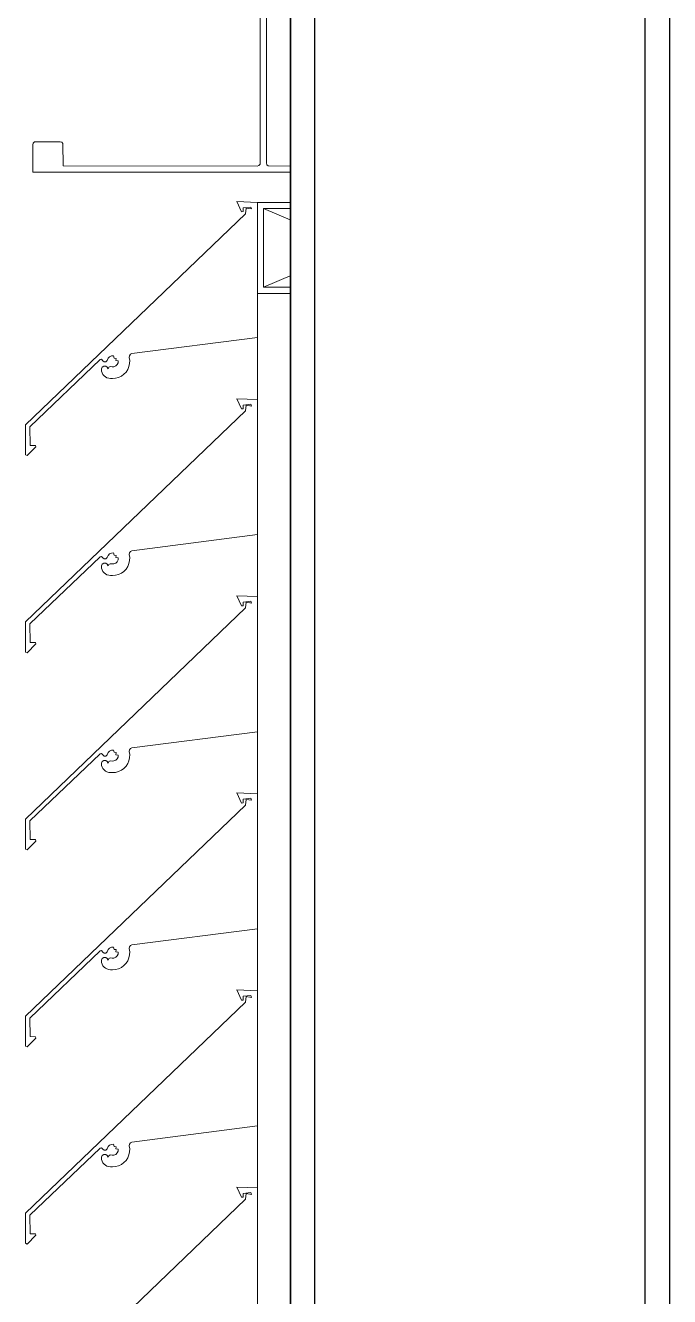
# Model space of a CAD drawing. Header units: millimetres. Extents: x -220592 to 404889, y -217665 to 38245.
# Drawn here: x 27678.1 to 27890.5, y -38040.1 to -37620.9 of the extents above; entities that cross this region are included whole.
import ezdxf

# ---------------------------------------------------------------- set-up
doc = ezdxf.new("R2010")
doc.units = ezdxf.units.MM
doc.set_wipeout_variables(frame=1)
doc.linetypes.add('XKITLINE00', pattern=[0])
for name, color, linetype in [('000 - 0_HIDE_OBJ_FRAMING_DEF_SUB_1', 7, 'Continuous'), ('000 - STRUCTURE_STEEL_FRAMING_SUB_COLOR_1', 7, 'Continuous'), ('000 - STRUCTURE_STEEL_FRAMING_SUB_COLOR_2', 7, 'Continuous'), ('000 - STRUCTURE_STEEL_FRAMING_WIPEOUT_', 7, 'Continuous')]:
    doc.layers.add(name, color=color, linetype=linetype)
doc.layers.add('Part', color=7, linetype='Continuous', lineweight=0)

# ---------------------------------------------------------------- blocks, each defined once
blk = doc.blocks.new('*A14059')
at = {"layer": 'Part', "color": 7, "linetype": 'XKITLINE00', "lineweight": 0}
for p, q in [((-172.298652, 137.756135), (-172.298652, 138.056135)), ((-171.648652, 138.056135), (-172.298652, 138.056135)), ((-171.648652, 137.756135), (-171.648652, 138.056135)), ((-172.278652, 137.776135), (-171.668652, 138.036135)), ((-172.278652, 138.036135), (-171.668652, 137.776135)), ((-172.278652, 137.776135), (-172.278652, 138.036135)), ((-172.278652, 138.036135), (-171.668652, 138.036135)), ((-171.668652, 138.036135), (-171.668652, 137.776135)), ((-172.298652, 137.756135), (-171.648652, 137.756135)), ((-171.668652, 137.776135), (-172.278652, 137.776135))]:
    blk.add_line(p, q, dxfattribs=at)
blk = doc.blocks.new('*A14060')
at = {"layer": 'Part', "color": 7, "linetype": 'XKITLINE00', "lineweight": 0}
for p, q in [((-172.298462, 138.056123), (-172.366148, 138.058745)), ((-172.366148, 138.058745), (-172.350613, 138.025258)), ((-172.298455, 137.610453), (-172.298462, 138.056123)), ((-172.338255, 138.018789), (-173.063377, 137.322543)), ((-172.350613, 138.025258), (-172.34549, 138.02567)), ((-172.34549, 138.02567), (-172.345361, 138.037861)), ((-172.345361, 138.037861), (-172.320378, 138.041001)), ((-172.335358, 138.037332), (-172.338255, 138.018789)), ((-172.335358, 138.037332), (-172.318342, 138.034428)), ((-172.320378, 138.041001), (-172.318342, 138.034428)), ((-172.712461, 137.557423), (-172.298455, 137.610453)), ((-172.790857, 137.542126), (-172.78619, 137.546913)), ((-172.78619, 137.546913), (-172.780114, 137.549703)), ((-172.780114, 137.549703), (-172.773442, 137.550125)), ((-172.773442, 137.550125), (-172.77112, 137.542735)), ((-172.720912, 137.545159), (-172.720672, 137.550681)), ((-172.720672, 137.550681), (-172.717536, 137.555233)), ((-172.717536, 137.555233), (-172.712461, 137.557423)), ((-173.048341, 137.316176), (-172.817326, 137.537579)), ((-172.817326, 137.537579), (-172.812166, 137.538671)), ((-172.810019, 137.512761), (-172.812659, 137.507287)), ((-172.812659, 137.507287), (-172.812163, 137.499517)), ((-172.812166, 137.538671), (-172.808512, 137.534044)), ((-172.804875, 137.515998), (-172.810019, 137.512761)), ((-172.808512, 137.534044), (-172.804048, 137.53019)), ((-172.798797, 137.51601), (-172.804875, 137.515998)), ((-172.804048, 137.53019), (-172.798154, 137.530396)), ((-172.793641, 137.512792), (-172.798797, 137.51601)), ((-172.798154, 137.530396), (-172.793971, 137.534553)), ((-172.793971, 137.534553), (-172.790857, 137.542126)), ((-172.790699, 137.50732), (-172.793641, 137.512792)), ((-172.788669, 137.512301), (-172.790699, 137.50732)), ((-172.783858, 137.514708), (-172.788669, 137.512301)), ((-172.77794, 137.513803), (-172.783858, 137.514708)), ((-172.77144, 137.514147), (-172.77794, 137.513803)), ((-172.765472, 137.516745), (-172.77144, 137.514147)), ((-172.77112, 137.542735), (-172.763955, 137.541791)), ((-172.76079, 137.521267), (-172.765472, 137.516745)), ((-172.763955, 137.541791), (-172.765124, 137.534731)), ((-172.765124, 137.534731), (-172.757418, 137.533625)), ((-172.757988, 137.527141), (-172.76079, 137.521267)), ((-172.757418, 137.533625), (-172.757988, 137.527141)), ((-172.731662, 137.49681), (-172.726022, 137.50536)), ((-172.726022, 137.50536), (-172.722024, 137.51479)), ((-172.722024, 137.51479), (-172.719801, 137.524789)), ((-172.719426, 137.535025), (-172.720912, 137.545159)), ((-172.719801, 137.524789), (-172.719426, 137.535025)), ((-172.812163, 137.499517), (-172.810428, 137.494021)), ((-172.810428, 137.494021), (-172.807674, 137.488958)), ((-172.807674, 137.488958), (-172.804002, 137.484515)), ((-172.804002, 137.484515), (-172.799549, 137.480857)), ((-172.799549, 137.480857), (-172.794479, 137.478117)), ((-172.794479, 137.478117), (-172.788978, 137.476398)), ((-172.788978, 137.476398), (-172.78325, 137.475762)), ((-172.78325, 137.475762), (-172.776451, 137.475664)), ((-172.776451, 137.475664), (-172.766238, 137.476449)), ((-172.766238, 137.476449), (-172.756337, 137.479072)), ((-172.756337, 137.479072), (-172.747074, 137.483445)), ((-172.747074, 137.483445), (-172.738758, 137.489423)), ((-172.738758, 137.489423), (-172.731662, 137.49681)), ((-173.063377, 137.322543), (-173.062824, 137.223392)), ((-173.047999, 137.25483), (-173.048341, 137.316176)), ((-173.030579, 137.254733), (-173.047999, 137.25483)), ((-173.029494, 137.249812), (-173.030579, 137.254733)), ((-173.062824, 137.223392), (-173.058143, 137.220923)), ((-173.058143, 137.220923), (-173.029494, 137.249812))]:
    blk.add_line(p, q, dxfattribs=at)
blk = doc.blocks.new('*A14078')
at = {"layer": 'Part', "color": 7, "linetype": 'XKITLINE00', "lineweight": 0}
for p, q in [((-171.648937, 139.40603), (-171.648981, 139.15603)), ((-171.628937, 139.406027), (-171.648937, 139.40603)), ((-171.628982, 139.146027), (-171.628937, 139.406027)), ((-171.648981, 139.15603), (-173.03898, 139.156273)), ((-173.03898, 139.156273), (-173.038236, 139.062446)), ((-171.635157, 139.136789), (-171.630669, 139.140471)), ((-171.630669, 139.140471), (-171.628982, 139.146027)), ((-172.938996, 139.066255), (-172.938984, 139.136255)), ((-172.938984, 139.136255), (-172.295157, 139.135382)), ((-172.295157, 139.135382), (-172.29067, 139.131698)), ((-172.29067, 139.131698), (-172.288986, 139.126142)), ((-172.288986, 139.126142), (-172.289912, 138.182315)), ((-172.26915, 138.186138), (-172.268986, 139.126138)), ((-172.268986, 139.126138), (-172.268224, 139.129965)), ((-172.268224, 139.129965), (-172.26454, 139.134452)), ((-172.26454, 139.134452), (-172.258984, 139.136137)), ((-172.258984, 139.136137), (-171.635157, 139.136789)), ((-173.038236, 139.062446), (-173.034553, 139.057957)), ((-173.034553, 139.057957), (-173.028998, 139.056271)), ((-173.028998, 139.056271), (-172.945171, 139.057018)), ((-172.945171, 139.057018), (-172.940682, 139.0607)), ((-172.940682, 139.0607), (-172.938996, 139.066255)), ((-173.039139, 138.246273), (-173.039155, 138.156273)), ((-173.037453, 138.251828), (-173.039139, 138.246273)), ((-173.032965, 138.25551), (-173.037453, 138.251828)), ((-172.949138, 138.256257), (-173.032965, 138.25551)), ((-172.943582, 138.254571), (-172.949138, 138.256257)), ((-172.9399, 138.250082), (-172.943582, 138.254571)), ((-172.939152, 138.176255), (-172.9399, 138.250082)), ((-172.299152, 138.176144), (-172.939152, 138.176255)), ((-172.293596, 138.177828), (-172.299152, 138.176144)), ((-172.289912, 138.182315), (-172.293596, 138.177828)), ((-172.267465, 138.180582), (-172.26915, 138.186138)), ((-172.262978, 138.176899), (-172.267465, 138.180582)), ((-171.639152, 138.176028), (-172.262978, 138.176899)), ((-171.633596, 138.174342), (-171.639152, 138.176028)), ((-171.629914, 138.169854), (-171.633596, 138.174342)), ((-173.039155, 138.156273), (-171.649155, 138.15603)), ((-171.649155, 138.15603), (-171.649199, 137.90603)), ((-171.629199, 137.906027), (-171.629914, 138.169854)), ((-171.649199, 137.90603), (-171.629199, 137.906027))]:
    blk.add_line(p, q, dxfattribs=at)
blk = doc.blocks.new('*A14079')
at = {"layer": 'Part', "color": 7, "linetype": 'XKITLINE00', "lineweight": 0}
for p, q in [((-171.648652, 124.556249), (-171.648652, 137.756135)), ((-172.298652, 137.406131), (-172.298652, 137.610427)), ((-172.298652, 136.756131), (-172.298652, 136.960427)), ((-172.298652, 136.106131), (-172.298652, 136.310427)), ((-172.298652, 135.456131), (-172.298652, 135.660427)), ((-172.298652, 134.806131), (-172.298652, 135.010427))]:
    blk.add_line(p, q, dxfattribs=at)
blk = doc.blocks.new('*A14206')
at = {"layer": 'Part', "color": 7, "linetype": 'XKITLINE00', "lineweight": 0}
for p, q in [((-172.298462, 134.806123), (-172.366148, 134.808745)), ((-172.366148, 134.808745), (-172.350613, 134.775258)), ((-172.34549, 134.77567), (-172.345361, 134.787861)), ((-172.345361, 134.787861), (-172.320378, 134.791001)), ((-172.335358, 134.787332), (-172.338255, 134.768789)), ((-172.335358, 134.787332), (-172.318342, 134.784428)), ((-172.320378, 134.791001), (-172.318342, 134.784428)), ((-172.298455, 134.360453), (-172.298462, 134.806123)), ((-172.338255, 134.768789), (-173.063377, 134.072543)), ((-172.350613, 134.775258), (-172.34549, 134.77567)), ((-172.712461, 134.307423), (-172.298455, 134.360453)), ((-173.048341, 134.066176), (-172.817326, 134.287579)), ((-172.817326, 134.287579), (-172.812166, 134.288671)), ((-172.812166, 134.288671), (-172.808512, 134.284044)), ((-172.808512, 134.284044), (-172.804048, 134.28019)), ((-172.804048, 134.28019), (-172.798154, 134.280396)), ((-172.798154, 134.280396), (-172.793971, 134.284553)), ((-172.793971, 134.284553), (-172.790857, 134.292126)), ((-172.790857, 134.292126), (-172.78619, 134.296913)), ((-172.78619, 134.296913), (-172.780114, 134.299703)), ((-172.780114, 134.299703), (-172.773442, 134.300125)), ((-172.773442, 134.300125), (-172.77112, 134.292735)), ((-172.77112, 134.292735), (-172.763955, 134.291791)), ((-172.763955, 134.291791), (-172.765124, 134.284731)), ((-172.765124, 134.284731), (-172.757418, 134.283625)), ((-172.757988, 134.277141), (-172.76079, 134.271267)), ((-172.757418, 134.283625), (-172.757988, 134.277141)), ((-172.720912, 134.295159), (-172.720672, 134.300681)), ((-172.719426, 134.285025), (-172.720912, 134.295159)), ((-172.720672, 134.300681), (-172.717536, 134.305233)), ((-172.719801, 134.274789), (-172.719426, 134.285025)), ((-172.717536, 134.305233), (-172.712461, 134.307423)), ((-172.810019, 134.262761), (-172.812659, 134.257287)), ((-172.812659, 134.257287), (-172.812163, 134.249517)), ((-172.812163, 134.249517), (-172.810428, 134.244021)), ((-172.810428, 134.244021), (-172.807674, 134.238958)), ((-172.804875, 134.265998), (-172.810019, 134.262761)), ((-172.807674, 134.238958), (-172.804002, 134.234515)), ((-172.798797, 134.26601), (-172.804875, 134.265998)), ((-172.804002, 134.234515), (-172.799549, 134.230857)), ((-172.793641, 134.262792), (-172.798797, 134.26601)), ((-172.790699, 134.25732), (-172.793641, 134.262792)), ((-172.788669, 134.262301), (-172.790699, 134.25732)), ((-172.783858, 134.264708), (-172.788669, 134.262301)), ((-172.77794, 134.263803), (-172.783858, 134.264708)), ((-172.77144, 134.264147), (-172.77794, 134.263803)), ((-172.765472, 134.266745), (-172.77144, 134.264147)), ((-172.76079, 134.271267), (-172.765472, 134.266745)), ((-172.747074, 134.233445), (-172.738758, 134.239423)), ((-172.738758, 134.239423), (-172.731662, 134.24681)), ((-172.731662, 134.24681), (-172.726022, 134.25536)), ((-172.726022, 134.25536), (-172.722024, 134.26479)), ((-172.722024, 134.26479), (-172.719801, 134.274789)), ((-172.799549, 134.230857), (-172.794479, 134.228117)), ((-172.794479, 134.228117), (-172.788978, 134.226398)), ((-172.788978, 134.226398), (-172.78325, 134.225762)), ((-172.78325, 134.225762), (-172.776451, 134.225664)), ((-172.776451, 134.225664), (-172.766238, 134.226449)), ((-172.766238, 134.226449), (-172.756337, 134.229072)), ((-172.756337, 134.229072), (-172.747074, 134.233445)), ((-173.063377, 134.072543), (-173.062824, 133.973392)), ((-173.047999, 134.00483), (-173.048341, 134.066176)), ((-173.058143, 133.970923), (-173.029494, 133.999812)), ((-173.030579, 134.004733), (-173.047999, 134.00483)), ((-173.029494, 133.999812), (-173.030579, 134.004733)), ((-173.062824, 133.973392), (-173.058143, 133.970923))]:
    blk.add_line(p, q, dxfattribs=at)
blk = doc.blocks.new('*A14207')
at = {"layer": 'Part', "color": 7, "linetype": 'XKITLINE00', "lineweight": 0}
for p, q in [((-172.298462, 135.456123), (-172.366148, 135.458745)), ((-172.366148, 135.458745), (-172.350613, 135.425258)), ((-172.298455, 135.010453), (-172.298462, 135.456123)), ((-172.338255, 135.418789), (-173.063377, 134.722543)), ((-172.350613, 135.425258), (-172.34549, 135.42567)), ((-172.34549, 135.42567), (-172.345361, 135.437861)), ((-172.345361, 135.437861), (-172.320378, 135.441001)), ((-172.335358, 135.437332), (-172.338255, 135.418789)), ((-172.335358, 135.437332), (-172.318342, 135.434428)), ((-172.320378, 135.441001), (-172.318342, 135.434428)), ((-172.712461, 134.957423), (-172.298455, 135.010453)), ((-172.790857, 134.942126), (-172.78619, 134.946913)), ((-172.78619, 134.946913), (-172.780114, 134.949703)), ((-172.780114, 134.949703), (-172.773442, 134.950125)), ((-172.773442, 134.950125), (-172.77112, 134.942735)), ((-172.720912, 134.945159), (-172.720672, 134.950681)), ((-172.720672, 134.950681), (-172.717536, 134.955233)), ((-172.717536, 134.955233), (-172.712461, 134.957423)), ((-173.048341, 134.716176), (-172.817326, 134.937579)), ((-172.817326, 134.937579), (-172.812166, 134.938671)), ((-172.810019, 134.912761), (-172.812659, 134.907287)), ((-172.812659, 134.907287), (-172.812163, 134.899517)), ((-172.812166, 134.938671), (-172.808512, 134.934044)), ((-172.804875, 134.915998), (-172.810019, 134.912761)), ((-172.808512, 134.934044), (-172.804048, 134.93019)), ((-172.798797, 134.91601), (-172.804875, 134.915998)), ((-172.804048, 134.93019), (-172.798154, 134.930396)), ((-172.793641, 134.912792), (-172.798797, 134.91601)), ((-172.798154, 134.930396), (-172.793971, 134.934553)), ((-172.793971, 134.934553), (-172.790857, 134.942126)), ((-172.790699, 134.90732), (-172.793641, 134.912792)), ((-172.788669, 134.912301), (-172.790699, 134.90732)), ((-172.783858, 134.914708), (-172.788669, 134.912301)), ((-172.77794, 134.913803), (-172.783858, 134.914708)), ((-172.77144, 134.914147), (-172.77794, 134.913803)), ((-172.765472, 134.916745), (-172.77144, 134.914147)), ((-172.77112, 134.942735), (-172.763955, 134.941791)), ((-172.76079, 134.921267), (-172.765472, 134.916745)), ((-172.763955, 134.941791), (-172.765124, 134.934731)), ((-172.765124, 134.934731), (-172.757418, 134.933625)), ((-172.757988, 134.927141), (-172.76079, 134.921267)), ((-172.757418, 134.933625), (-172.757988, 134.927141)), ((-172.731662, 134.89681), (-172.726022, 134.90536)), ((-172.726022, 134.90536), (-172.722024, 134.91479)), ((-172.722024, 134.91479), (-172.719801, 134.924789)), ((-172.719426, 134.935025), (-172.720912, 134.945159)), ((-172.719801, 134.924789), (-172.719426, 134.935025)), ((-172.812163, 134.899517), (-172.810428, 134.894021)), ((-172.810428, 134.894021), (-172.807674, 134.888958)), ((-172.807674, 134.888958), (-172.804002, 134.884515)), ((-172.804002, 134.884515), (-172.799549, 134.880857)), ((-172.799549, 134.880857), (-172.794479, 134.878117)), ((-172.794479, 134.878117), (-172.788978, 134.876398)), ((-172.788978, 134.876398), (-172.78325, 134.875762)), ((-172.78325, 134.875762), (-172.776451, 134.875664)), ((-172.776451, 134.875664), (-172.766238, 134.876449)), ((-172.766238, 134.876449), (-172.756337, 134.879072)), ((-172.756337, 134.879072), (-172.747074, 134.883445)), ((-172.747074, 134.883445), (-172.738758, 134.889423)), ((-172.738758, 134.889423), (-172.731662, 134.89681)), ((-173.063377, 134.722543), (-173.062824, 134.623392)), ((-173.047999, 134.65483), (-173.048341, 134.716176)), ((-173.030579, 134.654733), (-173.047999, 134.65483)), ((-173.029494, 134.649812), (-173.030579, 134.654733)), ((-173.062824, 134.623392), (-173.058143, 134.620923)), ((-173.058143, 134.620923), (-173.029494, 134.649812))]:
    blk.add_line(p, q, dxfattribs=at)
blk = doc.blocks.new('*A14208')
at = {"layer": 'Part', "color": 7, "linetype": 'XKITLINE00', "lineweight": 0}
for p, q in [((-172.298462, 136.106123), (-172.366148, 136.108745)), ((-172.366148, 136.108745), (-172.350613, 136.075258)), ((-172.34549, 136.07567), (-172.345361, 136.087861)), ((-172.345361, 136.087861), (-172.320378, 136.091001)), ((-172.335358, 136.087332), (-172.338255, 136.068789)), ((-172.335358, 136.087332), (-172.318342, 136.084428)), ((-172.320378, 136.091001), (-172.318342, 136.084428)), ((-172.298455, 135.660453), (-172.298462, 136.106123)), ((-172.338255, 136.068789), (-173.063377, 135.372543)), ((-172.350613, 136.075258), (-172.34549, 136.07567)), ((-172.712461, 135.607423), (-172.298455, 135.660453)), ((-173.048341, 135.366176), (-172.817326, 135.587579)), ((-172.817326, 135.587579), (-172.812166, 135.588671)), ((-172.812166, 135.588671), (-172.808512, 135.584044)), ((-172.808512, 135.584044), (-172.804048, 135.58019)), ((-172.804048, 135.58019), (-172.798154, 135.580396)), ((-172.798154, 135.580396), (-172.793971, 135.584553)), ((-172.793971, 135.584553), (-172.790857, 135.592126)), ((-172.790857, 135.592126), (-172.78619, 135.596913)), ((-172.78619, 135.596913), (-172.780114, 135.599703)), ((-172.780114, 135.599703), (-172.773442, 135.600125)), ((-172.773442, 135.600125), (-172.77112, 135.592735)), ((-172.77112, 135.592735), (-172.763955, 135.591791)), ((-172.763955, 135.591791), (-172.765124, 135.584731)), ((-172.765124, 135.584731), (-172.757418, 135.583625)), ((-172.757988, 135.577141), (-172.76079, 135.571267)), ((-172.757418, 135.583625), (-172.757988, 135.577141)), ((-172.720912, 135.595159), (-172.720672, 135.600681)), ((-172.719426, 135.585025), (-172.720912, 135.595159)), ((-172.720672, 135.600681), (-172.717536, 135.605233)), ((-172.719801, 135.574789), (-172.719426, 135.585025)), ((-172.717536, 135.605233), (-172.712461, 135.607423)), ((-172.810019, 135.562761), (-172.812659, 135.557287)), ((-172.812659, 135.557287), (-172.812163, 135.549517)), ((-172.812163, 135.549517), (-172.810428, 135.544021)), ((-172.810428, 135.544021), (-172.807674, 135.538958)), ((-172.804875, 135.565998), (-172.810019, 135.562761)), ((-172.807674, 135.538958), (-172.804002, 135.534515)), ((-172.798797, 135.56601), (-172.804875, 135.565998)), ((-172.804002, 135.534515), (-172.799549, 135.530857)), ((-172.793641, 135.562792), (-172.798797, 135.56601)), ((-172.790699, 135.55732), (-172.793641, 135.562792)), ((-172.788669, 135.562301), (-172.790699, 135.55732)), ((-172.783858, 135.564708), (-172.788669, 135.562301)), ((-172.77794, 135.563803), (-172.783858, 135.564708)), ((-172.77144, 135.564147), (-172.77794, 135.563803)), ((-172.765472, 135.566745), (-172.77144, 135.564147)), ((-172.76079, 135.571267), (-172.765472, 135.566745)), ((-172.756337, 135.529072), (-172.747074, 135.533445)), ((-172.747074, 135.533445), (-172.738758, 135.539423)), ((-172.738758, 135.539423), (-172.731662, 135.54681)), ((-172.731662, 135.54681), (-172.726022, 135.55536)), ((-172.726022, 135.55536), (-172.722024, 135.56479)), ((-172.722024, 135.56479), (-172.719801, 135.574789)), ((-172.799549, 135.530857), (-172.794479, 135.528117)), ((-172.794479, 135.528117), (-172.788978, 135.526398)), ((-172.788978, 135.526398), (-172.78325, 135.525762)), ((-172.78325, 135.525762), (-172.776451, 135.525664)), ((-172.776451, 135.525664), (-172.766238, 135.526449)), ((-172.766238, 135.526449), (-172.756337, 135.529072)), ((-173.063377, 135.372543), (-173.062824, 135.273392)), ((-173.047999, 135.30483), (-173.048341, 135.366176)), ((-173.058143, 135.270923), (-173.029494, 135.299812)), ((-173.030579, 135.304733), (-173.047999, 135.30483)), ((-173.029494, 135.299812), (-173.030579, 135.304733)), ((-173.062824, 135.273392), (-173.058143, 135.270923))]:
    blk.add_line(p, q, dxfattribs=at)
blk = doc.blocks.new('*A14209')
at = {"layer": 'Part', "color": 7, "linetype": 'XKITLINE00', "lineweight": 0}
for p, q in [((-172.298462, 136.756123), (-172.366148, 136.758745)), ((-172.366148, 136.758745), (-172.350613, 136.725258)), ((-172.298455, 136.310453), (-172.298462, 136.756123)), ((-172.338255, 136.718789), (-173.063377, 136.022543)), ((-172.350613, 136.725258), (-172.34549, 136.72567)), ((-172.34549, 136.72567), (-172.345361, 136.737861)), ((-172.345361, 136.737861), (-172.320378, 136.741001)), ((-172.335358, 136.737332), (-172.338255, 136.718789)), ((-172.335358, 136.737332), (-172.318342, 136.734428)), ((-172.320378, 136.741001), (-172.318342, 136.734428)), ((-172.712461, 136.257423), (-172.298455, 136.310453)), ((-172.790857, 136.242126), (-172.78619, 136.246913)), ((-172.78619, 136.246913), (-172.780114, 136.249703)), ((-172.780114, 136.249703), (-172.773442, 136.250125)), ((-172.773442, 136.250125), (-172.77112, 136.242735)), ((-172.720912, 136.245159), (-172.720672, 136.250681)), ((-172.720672, 136.250681), (-172.717536, 136.255233)), ((-172.717536, 136.255233), (-172.712461, 136.257423)), ((-173.048341, 136.016176), (-172.817326, 136.237579)), ((-172.817326, 136.237579), (-172.812166, 136.238671)), ((-172.810019, 136.212761), (-172.812659, 136.207287)), ((-172.812659, 136.207287), (-172.812163, 136.199517)), ((-172.812166, 136.238671), (-172.808512, 136.234044)), ((-172.804875, 136.215998), (-172.810019, 136.212761)), ((-172.808512, 136.234044), (-172.804048, 136.23019)), ((-172.798797, 136.21601), (-172.804875, 136.215998)), ((-172.804048, 136.23019), (-172.798154, 136.230396)), ((-172.793641, 136.212792), (-172.798797, 136.21601)), ((-172.798154, 136.230396), (-172.793971, 136.234553)), ((-172.793971, 136.234553), (-172.790857, 136.242126)), ((-172.790699, 136.20732), (-172.793641, 136.212792)), ((-172.788669, 136.212301), (-172.790699, 136.20732)), ((-172.783858, 136.214708), (-172.788669, 136.212301)), ((-172.77794, 136.213803), (-172.783858, 136.214708)), ((-172.77144, 136.214147), (-172.77794, 136.213803)), ((-172.765472, 136.216745), (-172.77144, 136.214147)), ((-172.77112, 136.242735), (-172.763955, 136.241791)), ((-172.76079, 136.221267), (-172.765472, 136.216745)), ((-172.763955, 136.241791), (-172.765124, 136.234731)), ((-172.765124, 136.234731), (-172.757418, 136.233625)), ((-172.757988, 136.227141), (-172.76079, 136.221267)), ((-172.757418, 136.233625), (-172.757988, 136.227141)), ((-172.731662, 136.19681), (-172.726022, 136.20536)), ((-172.726022, 136.20536), (-172.722024, 136.21479)), ((-172.722024, 136.21479), (-172.719801, 136.224789)), ((-172.719426, 136.235025), (-172.720912, 136.245159)), ((-172.719801, 136.224789), (-172.719426, 136.235025)), ((-172.812163, 136.199517), (-172.810428, 136.194021)), ((-172.810428, 136.194021), (-172.807674, 136.188958)), ((-172.807674, 136.188958), (-172.804002, 136.184515)), ((-172.804002, 136.184515), (-172.799549, 136.180857)), ((-172.799549, 136.180857), (-172.794479, 136.178117)), ((-172.794479, 136.178117), (-172.788978, 136.176398)), ((-172.788978, 136.176398), (-172.78325, 136.175762)), ((-172.78325, 136.175762), (-172.776451, 136.175664)), ((-172.776451, 136.175664), (-172.766238, 136.176449)), ((-172.766238, 136.176449), (-172.756337, 136.179072)), ((-172.756337, 136.179072), (-172.747074, 136.183445)), ((-172.747074, 136.183445), (-172.738758, 136.189423)), ((-172.738758, 136.189423), (-172.731662, 136.19681)), ((-173.063377, 136.022543), (-173.062824, 135.923392)), ((-173.047999, 135.95483), (-173.048341, 136.016176)), ((-173.030579, 135.954733), (-173.047999, 135.95483)), ((-173.029494, 135.949812), (-173.030579, 135.954733)), ((-173.062824, 135.923392), (-173.058143, 135.920923)), ((-173.058143, 135.920923), (-173.029494, 135.949812))]:
    blk.add_line(p, q, dxfattribs=at)
blk = doc.blocks.new('*A14210')
at = {"layer": 'Part', "color": 7, "linetype": 'XKITLINE00', "lineweight": 0}
for p, q in [((-172.298462, 137.406123), (-172.366148, 137.408745)), ((-172.366148, 137.408745), (-172.350613, 137.375258)), ((-172.34549, 137.37567), (-172.345361, 137.387861)), ((-172.345361, 137.387861), (-172.320378, 137.391001)), ((-172.335358, 137.387332), (-172.338255, 137.368789)), ((-172.335358, 137.387332), (-172.318342, 137.384428)), ((-172.320378, 137.391001), (-172.318342, 137.384428)), ((-172.298455, 136.960453), (-172.298462, 137.406123)), ((-172.338255, 137.368789), (-173.063377, 136.672543)), ((-172.350613, 137.375258), (-172.34549, 137.37567)), ((-172.712461, 136.907423), (-172.298455, 136.960453)), ((-173.048341, 136.666176), (-172.817326, 136.887579)), ((-172.817326, 136.887579), (-172.812166, 136.888671)), ((-172.812166, 136.888671), (-172.808512, 136.884044)), ((-172.808512, 136.884044), (-172.804048, 136.88019)), ((-172.804048, 136.88019), (-172.798154, 136.880396)), ((-172.798154, 136.880396), (-172.793971, 136.884553)), ((-172.793971, 136.884553), (-172.790857, 136.892126)), ((-172.790857, 136.892126), (-172.78619, 136.896913)), ((-172.78619, 136.896913), (-172.780114, 136.899703)), ((-172.780114, 136.899703), (-172.773442, 136.900125)), ((-172.773442, 136.900125), (-172.77112, 136.892735)), ((-172.77112, 136.892735), (-172.763955, 136.891791)), ((-172.763955, 136.891791), (-172.765124, 136.884731)), ((-172.765124, 136.884731), (-172.757418, 136.883625)), ((-172.757988, 136.877141), (-172.76079, 136.871267)), ((-172.757418, 136.883625), (-172.757988, 136.877141)), ((-172.722024, 136.86479), (-172.719801, 136.874789)), ((-172.720912, 136.895159), (-172.720672, 136.900681)), ((-172.719426, 136.885025), (-172.720912, 136.895159)), ((-172.720672, 136.900681), (-172.717536, 136.905233)), ((-172.719801, 136.874789), (-172.719426, 136.885025)), ((-172.717536, 136.905233), (-172.712461, 136.907423)), ((-172.810019, 136.862761), (-172.812659, 136.857287)), ((-172.812659, 136.857287), (-172.812163, 136.849517)), ((-172.812163, 136.849517), (-172.810428, 136.844021)), ((-172.810428, 136.844021), (-172.807674, 136.838958)), ((-172.804875, 136.865998), (-172.810019, 136.862761)), ((-172.807674, 136.838958), (-172.804002, 136.834515)), ((-172.798797, 136.86601), (-172.804875, 136.865998)), ((-172.804002, 136.834515), (-172.799549, 136.830857)), ((-172.793641, 136.862792), (-172.798797, 136.86601)), ((-172.790699, 136.85732), (-172.793641, 136.862792)), ((-172.788669, 136.862301), (-172.790699, 136.85732)), ((-172.783858, 136.864708), (-172.788669, 136.862301)), ((-172.77794, 136.863803), (-172.783858, 136.864708)), ((-172.77144, 136.864147), (-172.77794, 136.863803)), ((-172.765472, 136.866745), (-172.77144, 136.864147)), ((-172.76079, 136.871267), (-172.765472, 136.866745)), ((-172.756337, 136.829072), (-172.747074, 136.833445)), ((-172.747074, 136.833445), (-172.738758, 136.839423)), ((-172.738758, 136.839423), (-172.731662, 136.84681)), ((-172.731662, 136.84681), (-172.726022, 136.85536)), ((-172.726022, 136.85536), (-172.722024, 136.86479)), ((-172.799549, 136.830857), (-172.794479, 136.828117)), ((-172.794479, 136.828117), (-172.788978, 136.826398)), ((-172.788978, 136.826398), (-172.78325, 136.825762)), ((-172.78325, 136.825762), (-172.776451, 136.825664)), ((-172.776451, 136.825664), (-172.766238, 136.826449)), ((-172.766238, 136.826449), (-172.756337, 136.829072)), ((-173.063377, 136.672543), (-173.062824, 136.573392)), ((-173.047999, 136.60483), (-173.048341, 136.666176)), ((-173.058143, 136.570923), (-173.029494, 136.599812)), ((-173.030579, 136.604733), (-173.047999, 136.60483)), ((-173.029494, 136.599812), (-173.030579, 136.604733)), ((-173.062824, 136.573392), (-173.058143, 136.570923))]:
    blk.add_line(p, q, dxfattribs=at)
blk = doc.blocks.new('*A13993')
at = {"layer": '000 - 0_HIDE_OBJ_FRAMING_DEF_SUB_1', "color": 7, "linetype": 'XKITLINE00', "lineweight": 0}
for p, q in [((-171.153485, 152.440805), (-171.153485, 124.940805)), ((-171.073485, 124.940805), (-171.073485, 152.440805)), ((-169.983485, 124.940805), (-169.983485, 152.440805)), ((-169.903485, 128.690805), (-169.903485, 148.690805))]:
    blk.add_line(p, q, dxfattribs=at)
blk = doc.blocks.new('W-1-PP18-ST_20260402-011103_LOWER_PL')
at = {"layer": '000 - 0_HIDE_OBJ_FRAMING_DEF_SUB_1', "color": 7, "lineweight": 0, "xscale": 100, "yscale": 100, "zscale": 100}
blk.add_blockref('*A13993', (17759.3349, -35779.0805), dxfattribs=at)
blk = doc.blocks.new('*U28801')
at = {"color": 7}
blk.add_wipeout([(0, 0), (0, 125), (4877, 125), (4877, 0)], dxfattribs=at).dxf.layer = '000 - STRUCTURE_STEEL_FRAMING_WIPEOUT_'
at = {"layer": '000 - STRUCTURE_STEEL_FRAMING_SUB_COLOR_1', "color": 7}
for points in [[(0, 125), (0, 117), (4877, 117), (4877, 125)], [(0, 0), (0, 8), (4877, 8), (4877, 0)]]:
    blk.add_lwpolyline(points, close=True, dxfattribs=at)
at = {"layer": '000 - STRUCTURE_STEEL_FRAMING_SUB_COLOR_2', "color": 7}
blk.add_lwpolyline([(0, 0), (0, 125), (4877, 125), (4877, 0)], close=True, dxfattribs=at)
blk = doc.blocks.new('W-1-PP18-ST_20260402-014810LOPL_MAIN_ST')
at = {"color": 7, "rotation": 90}
blk.add_blockref('*U28801', (769, -25412), dxfattribs=at)

msp = doc.modelspace()

# ---------------------------------------------------------------- block references
at = {"color": 7, "lineweight": 0, "xscale": 100, "yscale": 100, "zscale": 100}
for name in ['*A14078', '*A14060', '*A14059', '*A14079', '*A14210', '*A14209', '*A14208', '*A14207', '*A14206']:
    msp.add_blockref(name, (44984.4833, -51484.8507), dxfattribs=at)

# ---------------------------------------------------------------- next in the draw order: block references
at = {"layer": 'Defpoints', "color": 7}
msp.add_blockref('W-1-PP18-ST_20260402-011103_LOWER_PL', (27121.4984, -15705.7702), dxfattribs=at)

# ---------------------------------------------------------------- next in the draw order: block references
msp.add_blockref('W-1-PP18-ST_20260402-014810LOPL_MAIN_ST', (27121.4984, -15705.7702), dxfattribs=at)

doc.saveas('drawing.dxf')
